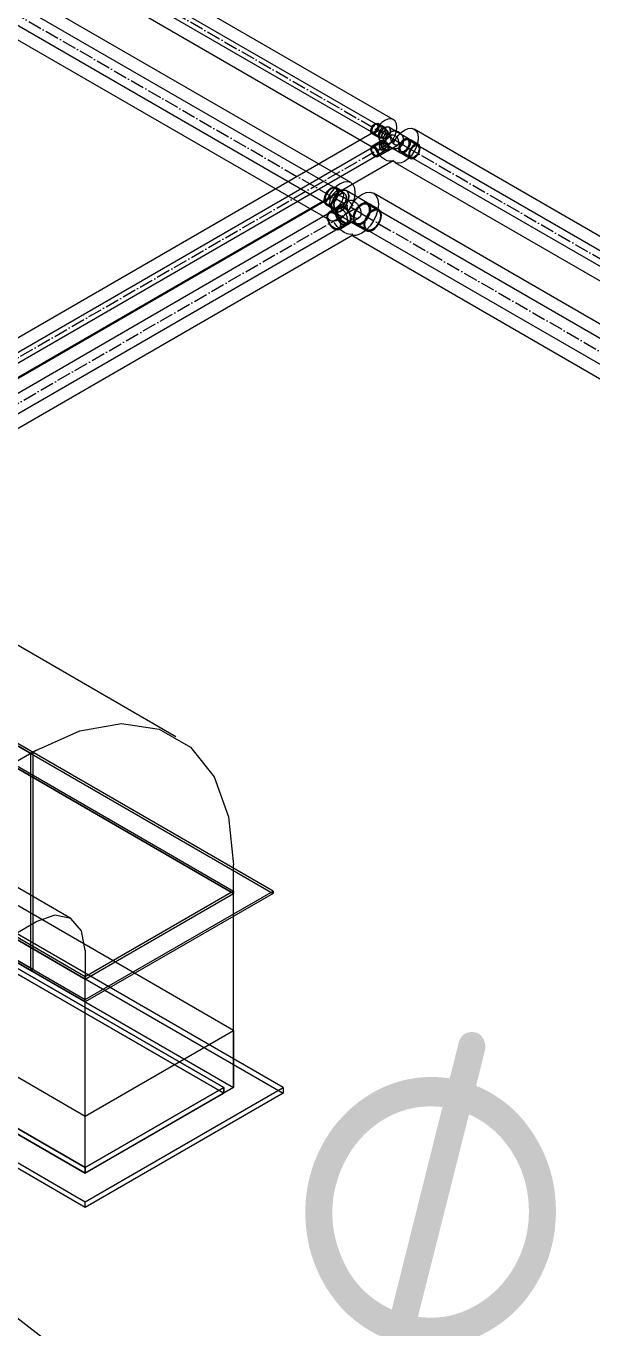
# Model space of a CAD drawing. Header units: millimetres. Extents: x -88595 to 880822, y -1054509 to -148035.
# Drawn here: x 415298 to 415703, y -321675 to -320744 of the extents above; entities that cross this region are included whole.
import ezdxf

# ---------------------------------------------------------------- set-up
doc = ezdxf.new("R2010")
doc.units = ezdxf.units.MM
doc.linetypes.add('$12$ADSK_Осевая', pattern=[14, 10, -2, 0, -2])
for name, color, linetype, lineweight in [('Воздуховоды', 7, 'Continuous', 18), ('Изоляция', 7, 'Continuous', 18), ('Марки', 7, 'Continuous', 20), ('Трубопровод', 7, 'Continuous', 18), ('Трубопроводы', 7, 'Continuous', 18)]:
    doc.layers.add(name, color=color, linetype=linetype, lineweight=lineweight)
doc.styles.add('$6$GOST Common_1', font='GOST_Common.ttf', dxfattribs={"width": 0.9, "height": 250})

# ---------------------------------------------------------------- blocks, each defined once
blk = doc.blocks.new('$0$ADSK_МедьПайка_Тройник - Тройник медный-3266670-В_ОВ3_3')
at = {"layer": 'Трубопроводы', "color": 190, "true_color": 0x8000ff}
for p, q in [((-24501.66, 9845.52), (-24506.97, 9848.59)), ((-24501.17, 9846.38), (-24506.47, 9849.44)), ((-24500.2, 9846.95), (-24502.32, 9846.54)), ((-24499.9, 9844.5), (-24501.66, 9845.52)), ((-24484.47, 9838.57), (-24498.61, 9846.73)), ((-24510.64, 9842.23), (-24505.33, 9839.17)), ((-24503.57, 9837.2), (-24510.64, 9833.11)), ((-24510.14, 9843.09), (-24504.84, 9840.02)), ((-24506.05, 9840.09), (-24505.34, 9838.05)), ((-24504.84, 9840.02), (-24503.07, 9839)), ((-24504.36, 9836.77), (-24490.22, 9828.61)), ((-24496.49, 9841.28), (-24503.57, 9837.2)), ((-24483.19, 9836.69), (-24484.96, 9837.71)), ((-24482.7, 9837.55), (-24484.47, 9838.57)), ((-24477.89, 9833.63), (-24483.19, 9836.69)), ((-24477.39, 9834.49), (-24482.7, 9837.55)), ((-24504.84, 9835.32), (-24510.14, 9832.26)), ((-24506.97, 9826.76), (-24501.66, 9829.82)), ((-24506.47, 9825.9), (-24499.4, 9829.98)), ((-24499.4, 9829.98), (-24492.33, 9834.06)), ((-24490.22, 9828.61), (-24488.45, 9827.59)), ((-24489.72, 9829.47), (-24487.95, 9828.45)), ((-24488.45, 9827.59), (-24483.14, 9824.53)), ((-24487.95, 9828.45), (-24482.65, 9825.38))]:
    blk.add_line(p, q, dxfattribs=at)
for points in [[(-24511.5, 9844.14, 0), (-24511.4, 9845.07, 0), (-24511.1, 9846.06, 0), (-24510.64, 9847.04, 0), (-24510.03, 9847.93, 0), (-24509.32, 9848.68, 0), (-24508.55, 9849.24, 0), (-24507.79, 9849.56, 0), (-24507.08, 9849.63, 0), (-24506.47, 9849.44, 0), (-24506, 9849.01, 0), (-24505.71, 9848.36, 0), (-24505.61, 9847.54, 0)], [(-24505.61, 9847.54, 0), (-24505.71, 9846.6, 0), (-24506, 9845.61, 0), (-24506.47, 9844.63, 0), (-24507.08, 9843.74, 0), (-24507.79, 9842.99, 0), (-24508.55, 9842.44, 0), (-24509.32, 9842.11, 0), (-24510.03, 9842.04, 0), (-24510.64, 9842.23, 0), (-24511.1, 9842.66, 0), (-24511.4, 9843.31, 0), (-24511.5, 9844.14, 0)], [(-24506.31, 9847.13, 0), (-24506.39, 9847.76, 0), (-24506.61, 9848.25, 0), (-24506.97, 9848.59, 0), (-24507.43, 9848.73, 0), (-24507.97, 9848.68, 0), (-24508.55, 9848.43, 0), (-24509.14, 9848, 0), (-24509.68, 9847.43, 0), (-24510.14, 9846.75, 0), (-24510.5, 9846.01, 0), (-24510.72, 9845.26, 0), (-24510.8, 9844.54, 0)], [(-24510.8, 9844.54, 0), (-24510.72, 9843.91, 0), (-24510.5, 9843.42, 0), (-24510.14, 9843.09, 0), (-24509.68, 9842.94, 0), (-24509.14, 9843, 0), (-24508.55, 9843.24, 0), (-24507.97, 9843.67, 0), (-24507.43, 9844.24, 0), (-24506.97, 9844.92, 0), (-24506.61, 9845.66, 0), (-24506.39, 9846.42, 0), (-24506.31, 9847.13, 0)], [(-24500.31, 9844.47, 0), (-24500.48, 9845.53, 0), (-24500.99, 9846.26, 0), (-24501.78, 9846.57, 0), (-24502.74, 9846.42, 0), (-24503.76, 9845.83, 0), (-24504.72, 9844.87, 0), (-24505.51, 9843.66, 0), (-24506.02, 9842.34, 0), (-24506.2, 9841.07, 0)], [(-24505.55, 9839.41, 0), (-24505.41, 9840.7, 0), (-24505, 9842.07, 0), (-24504.36, 9843.41, 0), (-24503.52, 9844.65, 0), (-24502.54, 9845.68, 0), (-24501.48, 9846.45, 0), (-24500.43, 9846.9, 0), (-24499.45, 9846.99, 0), (-24498.61, 9846.73, 0), (-24497.96, 9846.13, 0), (-24497.56, 9845.24, 0), (-24497.42, 9844.1, 0)], [(-24497.42, 9844.1, 0), (-24497.56, 9845.24, 0), (-24497.96, 9846.13, 0), (-24498.61, 9846.73, 0), (-24499.45, 9846.99, 0), (-24500.43, 9846.9, 0), (-24501.48, 9846.45, 0), (-24502.54, 9845.68, 0), (-24503.52, 9844.65, 0), (-24504.36, 9843.41, 0), (-24505, 9842.07, 0), (-24505.41, 9840.7, 0), (-24505.55, 9839.41, 0)], [(-24506.2, 9841.07, 0), (-24506.02, 9840.01, 0), (-24505.51, 9839.29, 0), (-24504.72, 9838.98, 0), (-24503.76, 9839.13, 0), (-24502.74, 9839.72, 0), (-24501.78, 9840.68, 0), (-24500.99, 9841.89, 0), (-24500.48, 9843.21, 0), (-24500.31, 9844.47, 0)], [(-24497.42, 9844.1, 0), (-24497.56, 9842.81, 0), (-24497.96, 9841.44, 0), (-24498.61, 9840.09, 0), (-24499.45, 9838.86, 0), (-24500.43, 9837.83, 0), (-24501.48, 9837.06, 0), (-24502.54, 9836.61, 0), (-24503.52, 9836.51, 0), (-24504.36, 9836.77, 0), (-24505, 9837.37, 0), (-24505.41, 9838.27, 0), (-24505.55, 9839.41, 0)], [(-24505.55, 9839.41, 0), (-24505.41, 9838.27, 0), (-24505, 9837.37, 0), (-24504.36, 9836.77, 0), (-24503.52, 9836.51, 0), (-24502.54, 9836.61, 0), (-24501.48, 9837.06, 0), (-24500.43, 9837.83, 0), (-24499.45, 9838.86, 0), (-24498.61, 9840.09, 0), (-24497.96, 9841.44, 0), (-24497.56, 9842.81, 0), (-24497.42, 9844.1, 0)], [(-24504.43, 9835.29, 0), (-24504.33, 9836.11, 0), (-24504.03, 9836.76, 0), (-24503.57, 9837.2, 0), (-24502.96, 9837.38, 0), (-24502.25, 9837.31, 0), (-24501.48, 9836.99, 0), (-24500.72, 9836.43, 0), (-24500.01, 9835.68, 0), (-24499.4, 9834.79, 0), (-24498.93, 9833.82, 0), (-24498.64, 9832.83, 0), (-24498.54, 9831.89, 0)], [(-24498.54, 9831.89, 0), (-24498.64, 9832.83, 0), (-24498.93, 9833.82, 0), (-24499.4, 9834.79, 0), (-24500.01, 9835.68, 0), (-24500.72, 9836.43, 0), (-24501.48, 9836.99, 0), (-24502.25, 9837.31, 0), (-24502.96, 9837.38, 0), (-24503.57, 9837.2, 0), (-24504.03, 9836.76, 0), (-24504.33, 9836.11, 0), (-24504.43, 9835.29, 0)], [(-24503.73, 9840.46, 0), (-24503.65, 9841.17, 0), (-24503.43, 9841.93, 0), (-24503.07, 9842.67, 0), (-24502.61, 9843.35, 0), (-24502.06, 9843.92, 0), (-24501.48, 9844.35, 0), (-24500.9, 9844.59, 0), (-24500.36, 9844.65, 0), (-24499.9, 9844.5, 0), (-24499.54, 9844.17, 0), (-24499.31, 9843.68, 0), (-24499.24, 9843.05, 0)], [(-24499.24, 9843.05, 0), (-24499.31, 9842.33, 0), (-24499.54, 9841.58, 0), (-24499.9, 9840.84, 0), (-24500.36, 9840.16, 0), (-24500.9, 9839.59, 0), (-24501.48, 9839.16, 0), (-24502.06, 9838.91, 0), (-24502.61, 9838.86, 0), (-24503.07, 9839, 0), (-24503.43, 9839.33, 0), (-24503.65, 9839.83, 0), (-24503.73, 9840.46, 0)], [(-24488.06, 9837.67, 0), (-24488.07, 9837.9, 0), (-24488.08, 9838.13, 0), (-24488.1, 9838.37, 0), (-24488.13, 9838.63, 0), (-24488.18, 9838.89, 0), (-24488.24, 9839.16, 0), (-24488.31, 9839.44, 0), (-24488.41, 9839.74, 0), (-24488.52, 9840.04, 0), (-24488.65, 9840.35, 0), (-24488.81, 9840.66, 0), (-24488.99, 9840.98, 0), (-24489.2, 9841.29, 0), (-24489.43, 9841.61, 0), (-24489.69, 9841.92, 0), (-24489.98, 9842.22, 0), (-24490.3, 9842.51, 0), (-24490.64, 9842.78, 0), (-24491, 9843.03, 0), (-24491.38, 9843.25, 0), (-24491.77, 9843.45, 0), (-24492.17, 9843.61, 0), (-24492.58, 9843.75, 0), (-24492.98, 9843.86, 0), (-24493.38, 9843.94, 0), (-24493.78, 9843.99, 0), (-24494.16, 9844.02, 0), (-24494.53, 9844.02, 0), (-24494.88, 9844, 0), (-24495.22, 9843.97, 0), (-24495.54, 9843.92, 0), (-24495.85, 9843.86, 0), (-24496.13, 9843.78, 0), (-24496.4, 9843.7, 0), (-24496.66, 9843.61, 0), (-24496.9, 9843.51, 0), (-24497.12, 9843.41, 0), (-24497.34, 9843.31, 0), (-24497.54, 9843.2, 0), (-24497.72, 9843.09, 0), (-24497.9, 9842.98, 0), (-24498.07, 9842.86, 0), (-24498.23, 9842.75, 0), (-24498.37, 9842.63, 0), (-24498.52, 9842.52, 0), (-24498.65, 9842.4, 0), (-24498.78, 9842.28, 0), (-24498.9, 9842.17, 0), (-24499.01, 9842.05, 0), (-24499.12, 9841.93, 0), (-24499.23, 9841.81, 0), (-24499.33, 9841.69, 0), (-24499.42, 9841.57, 0), (-24499.51, 9841.45, 0), (-24499.6, 9841.33, 0), (-24499.69, 9841.21, 0), (-24499.77, 9841.09, 0), (-24499.84, 9840.96, 0), (-24499.92, 9840.83, 0), (-24499.99, 9840.71, 0), (-24500.06, 9840.58, 0), (-24500.12, 9840.44, 0), (-24500.19, 9840.31, 0), (-24500.25, 9840.17, 0), (-24500.31, 9840.03, 0), (-24500.36, 9839.89, 0), (-24500.41, 9839.74, 0), (-24500.46, 9839.59, 0), (-24500.51, 9839.44, 0), (-24500.56, 9839.28, 0), (-24500.6, 9839.11, 0), (-24500.63, 9838.94, 0), (-24500.67, 9838.77, 0), (-24500.7, 9838.59, 0), (-24500.72, 9838.4, 0), (-24500.74, 9838.2, 0), (-24500.75, 9838, 0), (-24500.76, 9837.79, 0), (-24500.76, 9837.67, 0)], [(-24488.06, 9837.67, 0), (-24488.07, 9837.46, 0), (-24488.08, 9837.25, 0), (-24488.09, 9837.05, 0), (-24488.11, 9836.86, 0), (-24488.14, 9836.67, 0), (-24488.17, 9836.49, 0), (-24488.21, 9836.32, 0), (-24488.25, 9836.15, 0), (-24488.29, 9835.99, 0), (-24488.33, 9835.83, 0), (-24488.38, 9835.68, 0), (-24488.43, 9835.53, 0), (-24488.49, 9835.39, 0), (-24488.54, 9835.25, 0), (-24488.6, 9835.11, 0), (-24488.66, 9834.97, 0), (-24488.73, 9834.84, 0), (-24488.8, 9834.71, 0), (-24488.87, 9834.58, 0), (-24488.94, 9834.45, 0), (-24489.02, 9834.32, 0), (-24489.09, 9834.2, 0), (-24489.18, 9834.08, 0), (-24489.26, 9833.96, 0), (-24489.35, 9833.83, 0), (-24489.45, 9833.71, 0), (-24489.54, 9833.59, 0), (-24489.65, 9833.48, 0), (-24489.75, 9833.36, 0), (-24489.86, 9833.24, 0), (-24489.98, 9833.12, 0), (-24490.11, 9833, 0), (-24490.24, 9832.89, 0), (-24490.37, 9832.77, 0), (-24490.52, 9832.66, 0), (-24490.67, 9832.54, 0), (-24490.83, 9832.43, 0), (-24491, 9832.31, 0), (-24491.19, 9832.2, 0), (-24491.38, 9832.09, 0), (-24491.58, 9831.99, 0), (-24491.8, 9831.88, 0), (-24492.03, 9831.78, 0), (-24492.28, 9831.69, 0), (-24492.54, 9831.6, 0), (-24492.82, 9831.52, 0), (-24493.12, 9831.45, 0), (-24493.43, 9831.4, 0), (-24493.76, 9831.36, 0), (-24494.1, 9831.33, 0), (-24494.46, 9831.32, 0), (-24494.84, 9831.34, 0), (-24495.23, 9831.37, 0), (-24495.62, 9831.44, 0), (-24496.03, 9831.53, 0), (-24496.43, 9831.65, 0), (-24496.84, 9831.8, 0), (-24497.24, 9831.98, 0), (-24497.62, 9832.19, 0), (-24497.99, 9832.43, 0), (-24498.35, 9832.69, 0), (-24498.67, 9832.96, 0), (-24498.98, 9833.26, 0), (-24499.25, 9833.56, 0), (-24499.5, 9833.88, 0), (-24499.73, 9834.19, 0), (-24499.92, 9834.51, 0), (-24500.09, 9834.83, 0), (-24500.24, 9835.14, 0), (-24500.36, 9835.44, 0), (-24500.46, 9835.74, 0), (-24500.55, 9836.03, 0), (-24500.61, 9836.31, 0), (-24500.67, 9836.58, 0), (-24500.71, 9836.83, 0), (-24500.73, 9837.08, 0), (-24500.75, 9837.32, 0), (-24500.76, 9837.55, 0), (-24500.76, 9837.67, 0)], [(-24497.36, 9839.37, 0), (-24497.26, 9840.19, 0), (-24496.96, 9840.84, 0), (-24496.49, 9841.28, 0), (-24495.88, 9841.47, 0), (-24495.17, 9841.4, 0), (-24494.41, 9841.07, 0), (-24493.65, 9840.52, 0), (-24492.94, 9839.77, 0), (-24492.33, 9838.87, 0), (-24491.86, 9837.9, 0), (-24491.57, 9836.91, 0), (-24491.47, 9835.97, 0)], [(-24491.47, 9835.97, 0), (-24491.57, 9835.15, 0), (-24491.86, 9834.5, 0), (-24492.33, 9834.06, 0), (-24492.94, 9833.88, 0), (-24493.65, 9833.95, 0), (-24494.41, 9834.27, 0), (-24495.17, 9834.83, 0), (-24495.88, 9835.58, 0), (-24496.49, 9836.47, 0), (-24496.96, 9837.44, 0), (-24497.26, 9838.43, 0), (-24497.36, 9839.37, 0)], [(-24483.28, 9835.94, 0), (-24483.41, 9837.07, 0), (-24483.82, 9837.97, 0), (-24484.47, 9838.57, 0), (-24485.31, 9838.83, 0), (-24486.29, 9838.73, 0), (-24487.34, 9838.28, 0), (-24488.39, 9837.52, 0), (-24489.37, 9836.48, 0), (-24490.22, 9835.25, 0), (-24490.86, 9833.9, 0), (-24491.27, 9832.54, 0), (-24491.41, 9831.24, 0)], [(-24491.41, 9831.24, 0), (-24491.27, 9832.54, 0), (-24490.86, 9833.9, 0), (-24490.22, 9835.25, 0), (-24489.37, 9836.48, 0), (-24488.39, 9837.52, 0), (-24487.34, 9838.28, 0), (-24486.29, 9838.73, 0), (-24485.31, 9838.83, 0), (-24484.47, 9838.57, 0), (-24483.82, 9837.97, 0), (-24483.41, 9837.07, 0), (-24483.28, 9835.94, 0)], [(-24483.98, 9835.53, 0), (-24484.09, 9836.47, 0), (-24484.43, 9837.21, 0), (-24484.96, 9837.71, 0), (-24485.66, 9837.93, 0), (-24486.47, 9837.85, 0), (-24487.34, 9837.48, 0), (-24488.21, 9836.84, 0), (-24489.02, 9835.98, 0), (-24489.72, 9834.96, 0), (-24490.26, 9833.85, 0), (-24490.59, 9832.72, 0), (-24490.71, 9831.65, 0)], [(-24505.61, 9827.81, 0), (-24505.71, 9828.74, 0), (-24506, 9829.73, 0), (-24506.47, 9830.71, 0), (-24507.08, 9831.6, 0), (-24507.79, 9832.35, 0), (-24508.55, 9832.91, 0), (-24509.32, 9833.23, 0), (-24510.03, 9833.3, 0), (-24510.64, 9833.11, 0), (-24511.1, 9832.68, 0), (-24511.4, 9832.03, 0), (-24511.5, 9831.21, 0)], [(-24511.5, 9831.21, 0), (-24511.4, 9830.27, 0), (-24511.1, 9829.28, 0), (-24510.64, 9828.3, 0), (-24510.03, 9827.41, 0), (-24509.32, 9826.66, 0), (-24508.55, 9826.11, 0), (-24507.79, 9825.78, 0), (-24507.08, 9825.71, 0), (-24506.47, 9825.9, 0), (-24506, 9826.33, 0), (-24505.71, 9826.98, 0), (-24505.61, 9827.81, 0)], [(-24510.8, 9830.8, 0), (-24510.72, 9831.43, 0), (-24510.5, 9831.92, 0), (-24510.14, 9832.26, 0), (-24509.68, 9832.4, 0), (-24509.14, 9832.35, 0), (-24508.55, 9832.1, 0), (-24507.97, 9831.67, 0), (-24507.43, 9831.1, 0), (-24506.97, 9830.42, 0), (-24506.61, 9829.68, 0), (-24506.39, 9828.93, 0), (-24506.31, 9828.21, 0)], [(-24506.31, 9828.21, 0), (-24506.39, 9827.58, 0), (-24506.61, 9827.09, 0), (-24506.97, 9826.76, 0), (-24507.43, 9826.61, 0), (-24507.97, 9826.67, 0), (-24508.55, 9826.91, 0), (-24509.14, 9827.34, 0), (-24509.68, 9827.91, 0), (-24510.14, 9828.59, 0), (-24510.5, 9829.33, 0), (-24510.72, 9830.09, 0), (-24510.8, 9830.8, 0)], [(-24501.01, 9831.27, 0), (-24501.08, 9831.99, 0), (-24501.31, 9832.74, 0), (-24501.66, 9833.48, 0), (-24502.13, 9834.16, 0), (-24502.67, 9834.74, 0), (-24503.25, 9835.16, 0), (-24503.83, 9835.41, 0), (-24504.37, 9835.46, 0), (-24504.84, 9835.32, 0), (-24505.2, 9834.99, 0), (-24505.42, 9834.49, 0), (-24505.5, 9833.86, 0)], [(-24505.5, 9833.86, 0), (-24505.42, 9833.15, 0), (-24505.2, 9832.39, 0), (-24504.84, 9831.65, 0), (-24504.37, 9830.97, 0), (-24503.83, 9830.4, 0), (-24503.25, 9829.98, 0), (-24502.67, 9829.73, 0), (-24502.13, 9829.67, 0), (-24501.66, 9829.82, 0), (-24501.31, 9830.15, 0), (-24501.08, 9830.65, 0), (-24501.01, 9831.27, 0)], [(-24498.54, 9831.89, 0), (-24498.64, 9831.07, 0), (-24498.93, 9830.42, 0), (-24499.4, 9829.98, 0), (-24500.01, 9829.79, 0), (-24500.72, 9829.86, 0), (-24501.48, 9830.19, 0), (-24502.25, 9830.74, 0), (-24502.96, 9831.49, 0), (-24503.57, 9832.39, 0), (-24504.03, 9833.36, 0), (-24504.33, 9834.35, 0), (-24504.43, 9835.29, 0)], [(-24504.43, 9835.29, 0), (-24504.33, 9834.35, 0), (-24504.03, 9833.36, 0), (-24503.57, 9832.39, 0), (-24502.96, 9831.49, 0), (-24502.25, 9830.74, 0), (-24501.48, 9830.19, 0), (-24500.72, 9829.86, 0), (-24500.01, 9829.79, 0), (-24499.4, 9829.98, 0), (-24498.93, 9830.42, 0), (-24498.64, 9831.07, 0), (-24498.54, 9831.89, 0)], [(-24491.41, 9831.24, 0), (-24491.27, 9830.11, 0), (-24490.86, 9829.21, 0), (-24490.22, 9828.61, 0), (-24489.37, 9828.35, 0), (-24488.39, 9828.45, 0), (-24487.34, 9828.89, 0), (-24486.29, 9829.66, 0), (-24485.31, 9830.7, 0), (-24484.47, 9831.93, 0), (-24483.82, 9833.27, 0), (-24483.41, 9834.64, 0), (-24483.28, 9835.94, 0)], [(-24483.28, 9835.94, 0), (-24483.41, 9834.64, 0), (-24483.82, 9833.27, 0), (-24484.47, 9831.93, 0), (-24485.31, 9830.7, 0), (-24486.29, 9829.66, 0), (-24487.34, 9828.89, 0), (-24488.39, 9828.45, 0), (-24489.37, 9828.35, 0), (-24490.22, 9828.61, 0), (-24490.86, 9829.21, 0), (-24491.27, 9830.11, 0), (-24491.41, 9831.24, 0)], [(-24490.71, 9831.65, 0), (-24490.59, 9830.71, 0), (-24490.26, 9829.96, 0), (-24489.72, 9829.47, 0), (-24489.02, 9829.25, 0), (-24488.21, 9829.33, 0), (-24487.34, 9829.7, 0), (-24486.47, 9830.34, 0), (-24485.66, 9831.19, 0), (-24484.96, 9832.21, 0), (-24484.43, 9833.33, 0), (-24484.09, 9834.46, 0), (-24483.98, 9835.53, 0)], [(-24476.2, 9831.85, 0), (-24476.34, 9832.99, 0), (-24476.75, 9833.89, 0), (-24477.39, 9834.49, 0), (-24478.24, 9834.75, 0), (-24479.22, 9834.65, 0), (-24480.27, 9834.2, 0), (-24481.32, 9833.43, 0), (-24482.3, 9832.4, 0), (-24483.14, 9831.17, 0), (-24483.79, 9829.82, 0), (-24484.2, 9828.45, 0), (-24484.34, 9827.16, 0)], [(-24484.34, 9827.16, 0), (-24484.2, 9826.02, 0), (-24483.79, 9825.13, 0), (-24483.14, 9824.53, 0), (-24482.3, 9824.27, 0), (-24481.32, 9824.36, 0), (-24480.27, 9824.81, 0), (-24479.22, 9825.58, 0), (-24478.24, 9826.61, 0), (-24477.39, 9827.85, 0), (-24476.75, 9829.19, 0), (-24476.34, 9830.56, 0), (-24476.2, 9831.85, 0)], [(-24483.64, 9827.56, 0), (-24483.52, 9828.64, 0), (-24483.18, 9829.77, 0), (-24482.65, 9830.88, 0), (-24481.95, 9831.9, 0), (-24481.14, 9832.76, 0), (-24480.27, 9833.39, 0), (-24479.4, 9833.76, 0), (-24478.59, 9833.84, 0), (-24477.89, 9833.63, 0), (-24477.36, 9833.13, 0), (-24477.02, 9832.39, 0), (-24476.9, 9831.45, 0)], [(-24476.9, 9831.45, 0), (-24477.02, 9830.38, 0), (-24477.36, 9829.25, 0), (-24477.89, 9828.13, 0), (-24478.59, 9827.11, 0), (-24479.4, 9826.26, 0), (-24480.27, 9825.62, 0), (-24481.14, 9825.25, 0), (-24481.95, 9825.17, 0), (-24482.65, 9825.38, 0), (-24483.18, 9825.88, 0), (-24483.52, 9826.62, 0), (-24483.64, 9827.56, 0)]]:
    blk.add_polyline3d(points, dxfattribs=at)
blk = doc.blocks.new('$0$ADSK_МедьПайка_Тройник - Тройник медный-3266680-В_ОВ3_3')
at = {"layer": 'Трубопроводы', "color": 134, "true_color": 0x00a6a6}
for p, q in [((-24532.78, 9800.81), (-24536.67, 9803.06)), ((-24532.37, 9801.52), (-24536.26, 9803.76)), ((-24530.81, 9801.94), (-24533.79, 9801.85)), ((-24530.3, 9799.39), (-24532.78, 9800.81)), ((-24513.51, 9792.55), (-24529.06, 9801.53)), ((-24543.42, 9791.36), (-24539.53, 9789.11)), ((-24543.02, 9792.06), (-24539.13, 9789.82)), ((-24534.23, 9790.29), (-24541.3, 9786.21)), ((-24540.53, 9790.18), (-24539.13, 9787.55)), ((-24539.13, 9789.82), (-24536.65, 9788.39)), ((-24527.16, 9794.37), (-24534.23, 9790.29)), ((-24512.54, 9790.96), (-24513.95, 9791.78)), ((-24512.09, 9791.74), (-24513.51, 9792.55)), ((-24506.18, 9787.29), (-24512.54, 9790.96)), ((-24505.73, 9788.06), (-24512.09, 9791.74)), ((-24535.59, 9788.57), (-24540.9, 9785.51)), ((-24537.89, 9786.24), (-24522.34, 9777.26)), ((-24527.07, 9777.89), (-24520, 9781.97)), ((-24534.55, 9774.51), (-24529.24, 9777.57)), ((-24534.14, 9773.81), (-24527.07, 9777.89)), ((-24522.34, 9777.26), (-24520.92, 9776.44)), ((-24521.89, 9778.03), (-24520.48, 9777.21)), ((-24520.92, 9776.44), (-24514.56, 9772.77)), ((-24520.48, 9777.21), (-24514.12, 9773.54))]:
    blk.add_line(p, q, dxfattribs=at)
for points in [[(-24544.91, 9794.64, 0), (-24544.73, 9796.25, 0), (-24544.23, 9797.95, 0), (-24543.42, 9799.63, 0), (-24542.38, 9801.16, 0), (-24541.15, 9802.45, 0), (-24539.84, 9803.41, 0), (-24538.53, 9803.96, 0), (-24537.31, 9804.09, 0), (-24536.26, 9803.76, 0), (-24535.46, 9803.02, 0), (-24534.95, 9801.9, 0), (-24534.78, 9800.48, 0)], [(-24534.78, 9800.48, 0), (-24534.95, 9798.87, 0), (-24535.46, 9797.17, 0), (-24536.26, 9795.49, 0), (-24537.31, 9793.96, 0), (-24538.53, 9792.67, 0), (-24539.84, 9791.71, 0), (-24541.15, 9791.16, 0), (-24542.38, 9791.04, 0), (-24543.42, 9791.36, 0), (-24544.23, 9792.11, 0), (-24544.73, 9793.22, 0), (-24544.91, 9794.64, 0)], [(-24535.35, 9800.15, 0), (-24535.51, 9801.41, 0), (-24535.96, 9802.4, 0), (-24536.67, 9803.06, 0), (-24537.6, 9803.35, 0), (-24538.68, 9803.24, 0), (-24539.84, 9802.75, 0), (-24541.01, 9801.9, 0), (-24542.09, 9800.75, 0), (-24543.02, 9799.39, 0), (-24543.73, 9797.91, 0), (-24544.18, 9796.4, 0), (-24544.33, 9794.97, 0)], [(-24544.33, 9794.97, 0), (-24544.18, 9793.71, 0), (-24543.73, 9792.72, 0), (-24543.02, 9792.06, 0), (-24542.09, 9791.77, 0), (-24541.01, 9791.88, 0), (-24539.84, 9792.38, 0), (-24538.68, 9793.22, 0), (-24537.6, 9794.37, 0), (-24536.67, 9795.73, 0), (-24535.96, 9797.21, 0), (-24535.51, 9798.72, 0), (-24535.35, 9800.15, 0)], [(-24530.89, 9798.24, 0), (-24531.2, 9800.06, 0), (-24532.08, 9801.31, 0), (-24533.42, 9801.84, 0), (-24535.08, 9801.58, 0), (-24536.83, 9800.57, 0), (-24538.49, 9798.92, 0), (-24539.83, 9796.83, 0), (-24540.71, 9794.57, 0), (-24541.02, 9792.39, 0)], [(-24539.72, 9790.28, 0), (-24539.51, 9792.27, 0), (-24538.89, 9794.37, 0), (-24537.89, 9796.44, 0), (-24536.6, 9798.33, 0), (-24535.1, 9799.92, 0), (-24533.48, 9801.1, 0), (-24531.86, 9801.78, 0), (-24530.36, 9801.93, 0), (-24529.06, 9801.53, 0), (-24528.07, 9800.61, 0), (-24527.45, 9799.23, 0), (-24527.24, 9797.49, 0)], [(-24527.24, 9797.49, 0), (-24527.45, 9799.23, 0), (-24528.07, 9800.61, 0), (-24529.06, 9801.53, 0), (-24530.36, 9801.93, 0), (-24531.86, 9801.78, 0), (-24533.48, 9801.1, 0), (-24535.1, 9799.92, 0), (-24536.6, 9798.33, 0), (-24537.89, 9796.44, 0), (-24538.89, 9794.37, 0), (-24539.51, 9792.27, 0), (-24539.72, 9790.28, 0)], [(-24537.97, 9791.29, 0), (-24537.82, 9792.72, 0), (-24537.37, 9794.23, 0), (-24536.65, 9795.72, 0), (-24535.73, 9797.08, 0), (-24534.64, 9798.22, 0), (-24533.48, 9799.07, 0), (-24532.32, 9799.57, 0), (-24531.23, 9799.67, 0), (-24530.3, 9799.39, 0), (-24529.59, 9798.72, 0), (-24529.14, 9797.73, 0), (-24528.99, 9796.48, 0)], [(-24541.02, 9792.39, 0), (-24540.71, 9790.57, 0), (-24539.83, 9789.32, 0), (-24538.49, 9788.79, 0), (-24536.83, 9789.05, 0), (-24535.08, 9790.07, 0), (-24533.42, 9791.71, 0), (-24532.08, 9793.8, 0), (-24531.2, 9796.06, 0), (-24530.89, 9798.24, 0)], [(-24527.24, 9797.49, 0), (-24527.45, 9795.5, 0), (-24528.07, 9793.4, 0), (-24529.06, 9791.34, 0), (-24530.36, 9789.45, 0), (-24531.86, 9787.86, 0), (-24533.48, 9786.68, 0), (-24535.1, 9785.99, 0), (-24536.6, 9785.84, 0), (-24537.89, 9786.24, 0), (-24538.89, 9787.16, 0), (-24539.51, 9788.54, 0), (-24539.72, 9790.28, 0)], [(-24539.72, 9790.28, 0), (-24539.51, 9788.54, 0), (-24538.89, 9787.16, 0), (-24537.89, 9786.24, 0), (-24536.6, 9785.84, 0), (-24535.1, 9785.99, 0), (-24533.48, 9786.68, 0), (-24531.86, 9787.86, 0), (-24530.36, 9789.45, 0), (-24529.06, 9791.34, 0), (-24528.07, 9793.4, 0), (-24527.45, 9795.5, 0), (-24527.24, 9797.49, 0)], [(-24528.99, 9796.48, 0), (-24529.14, 9795.05, 0), (-24529.59, 9793.54, 0), (-24530.3, 9792.05, 0), (-24531.23, 9790.69, 0), (-24532.32, 9789.55, 0), (-24533.48, 9788.7, 0), (-24534.64, 9788.21, 0), (-24535.73, 9788.1, 0), (-24536.65, 9788.39, 0), (-24537.37, 9789.05, 0), (-24537.82, 9790.04, 0), (-24537.97, 9791.29, 0)], [(-24535.71, 9787.01, 0), (-24535.54, 9788.42, 0), (-24535.04, 9789.54, 0), (-24534.23, 9790.29, 0), (-24533.18, 9790.61, 0), (-24531.96, 9790.49, 0), (-24530.65, 9789.93, 0), (-24529.34, 9788.98, 0), (-24528.12, 9787.69, 0), (-24527.07, 9786.16, 0), (-24526.27, 9784.48, 0), (-24525.76, 9782.78, 0), (-24525.59, 9781.17, 0)], [(-24525.59, 9781.17, 0), (-24525.76, 9782.78, 0), (-24526.27, 9784.48, 0), (-24527.07, 9786.16, 0), (-24528.12, 9787.69, 0), (-24529.34, 9788.98, 0), (-24530.65, 9789.93, 0), (-24531.96, 9790.49, 0), (-24533.18, 9790.61, 0), (-24534.23, 9790.29, 0), (-24535.04, 9789.54, 0), (-24535.54, 9788.42, 0), (-24535.71, 9787.01, 0)], [(-24528.64, 9791.09, 0), (-24528.47, 9792.51, 0), (-24527.97, 9793.63, 0), (-24527.16, 9794.37, 0), (-24526.11, 9794.7, 0), (-24524.89, 9794.57, 0), (-24523.58, 9794.02, 0), (-24522.27, 9793.06, 0), (-24521.05, 9791.77, 0), (-24520, 9790.24, 0), (-24519.2, 9788.56, 0), (-24518.69, 9786.86, 0), (-24518.52, 9785.25, 0)], [(-24518.52, 9785.25, 0), (-24518.69, 9783.83, 0), (-24519.2, 9782.72, 0), (-24520, 9781.97, 0), (-24521.05, 9781.65, 0), (-24522.27, 9781.77, 0), (-24523.58, 9782.32, 0), (-24524.89, 9783.28, 0), (-24526.11, 9784.57, 0), (-24527.16, 9786.1, 0), (-24527.97, 9787.78, 0), (-24528.47, 9789.48, 0), (-24528.64, 9791.09, 0)], [(-24511.68, 9788.51, 0), (-24511.89, 9790.25, 0), (-24512.52, 9791.63, 0), (-24513.51, 9792.55, 0), (-24514.8, 9792.95, 0), (-24516.31, 9792.8, 0), (-24517.92, 9792.11, 0), (-24519.54, 9790.94, 0), (-24521.05, 9789.35, 0), (-24522.34, 9787.45, 0), (-24523.33, 9785.39, 0), (-24523.95, 9783.29, 0), (-24524.17, 9781.3, 0)], [(-24524.17, 9781.3, 0), (-24523.95, 9783.29, 0), (-24523.33, 9785.39, 0), (-24522.34, 9787.45, 0), (-24521.05, 9789.35, 0), (-24519.54, 9790.94, 0), (-24517.92, 9792.11, 0), (-24516.31, 9792.8, 0), (-24514.8, 9792.95, 0), (-24513.51, 9792.55, 0), (-24512.52, 9791.63, 0), (-24511.89, 9790.25, 0), (-24511.68, 9788.51, 0)], [(-24512.31, 9788.15, 0), (-24512.5, 9789.71, 0), (-24513.06, 9790.95, 0), (-24513.95, 9791.78, 0), (-24515.12, 9792.14, 0), (-24516.47, 9792.01, 0), (-24517.92, 9791.39, 0), (-24519.38, 9790.33, 0), (-24520.73, 9788.9, 0), (-24521.89, 9787.2, 0), (-24522.79, 9785.34, 0), (-24523.35, 9783.45, 0), (-24523.54, 9781.66, 0)], [(-24532.66, 9777.08, 0), (-24532.83, 9778.7, 0), (-24533.34, 9780.4, 0), (-24534.14, 9782.07, 0), (-24535.19, 9783.61, 0), (-24536.41, 9784.9, 0), (-24537.72, 9785.85, 0), (-24539.03, 9786.41, 0), (-24540.25, 9786.53, 0), (-24541.3, 9786.21, 0), (-24542.11, 9785.46, 0), (-24542.61, 9784.34, 0), (-24542.79, 9782.93, 0)], [(-24542.79, 9782.93, 0), (-24542.61, 9781.32, 0), (-24542.11, 9779.61, 0), (-24541.3, 9777.94, 0), (-24540.25, 9776.4, 0), (-24539.03, 9775.12, 0), (-24537.72, 9774.16, 0), (-24536.41, 9773.6, 0), (-24535.19, 9773.48, 0), (-24534.14, 9773.81, 0), (-24533.34, 9774.55, 0), (-24532.83, 9775.67, 0), (-24532.66, 9777.08, 0)], [(-24542.21, 9782.6, 0), (-24542.06, 9783.85, 0), (-24541.61, 9784.84, 0), (-24540.9, 9785.51, 0), (-24539.97, 9785.79, 0), (-24538.88, 9785.68, 0), (-24537.72, 9785.19, 0), (-24536.56, 9784.34, 0), (-24535.48, 9783.2, 0), (-24534.55, 9781.84, 0), (-24533.83, 9780.35, 0), (-24533.39, 9778.84, 0), (-24533.23, 9777.41, 0)], [(-24533.23, 9777.41, 0), (-24533.39, 9776.16, 0), (-24533.83, 9775.17, 0), (-24534.55, 9774.51, 0), (-24535.48, 9774.22, 0), (-24536.56, 9774.33, 0), (-24537.72, 9774.82, 0), (-24538.88, 9775.67, 0), (-24539.97, 9776.81, 0), (-24540.9, 9778.17, 0), (-24541.61, 9779.66, 0), (-24542.06, 9781.17, 0), (-24542.21, 9782.6, 0)], [(-24527.93, 9780.48, 0), (-24528.08, 9781.91, 0), (-24528.53, 9783.42, 0), (-24529.24, 9784.9, 0), (-24530.17, 9786.26, 0), (-24531.26, 9787.4, 0), (-24532.42, 9788.25, 0), (-24533.58, 9788.75, 0), (-24534.66, 9788.85, 0), (-24535.59, 9788.57, 0), (-24536.31, 9787.91, 0), (-24536.76, 9786.91, 0), (-24536.91, 9785.66, 0)], [(-24536.91, 9785.66, 0), (-24536.76, 9784.23, 0), (-24536.31, 9782.72, 0), (-24535.59, 9781.23, 0), (-24534.66, 9779.87, 0), (-24533.58, 9778.73, 0), (-24532.42, 9777.88, 0), (-24531.26, 9777.39, 0), (-24530.17, 9777.28, 0), (-24529.24, 9777.57, 0), (-24528.53, 9778.23, 0), (-24528.08, 9779.22, 0), (-24527.93, 9780.48, 0)], [(-24525.59, 9781.17, 0), (-24525.76, 9779.75, 0), (-24526.27, 9778.63, 0), (-24527.07, 9777.89, 0), (-24528.12, 9777.56, 0), (-24529.34, 9777.68, 0), (-24530.65, 9778.24, 0), (-24531.96, 9779.2, 0), (-24533.18, 9780.49, 0), (-24534.23, 9782.02, 0), (-24535.04, 9783.7, 0), (-24535.54, 9785.4, 0), (-24535.71, 9787.01, 0)], [(-24535.71, 9787.01, 0), (-24535.54, 9785.4, 0), (-24535.04, 9783.7, 0), (-24534.23, 9782.02, 0), (-24533.18, 9780.49, 0), (-24531.96, 9779.2, 0), (-24530.65, 9778.24, 0), (-24529.34, 9777.68, 0), (-24528.12, 9777.56, 0), (-24527.07, 9777.89, 0), (-24526.27, 9778.63, 0), (-24525.76, 9779.75, 0), (-24525.59, 9781.17, 0)], [(-24524.17, 9781.3, 0), (-24523.95, 9779.56, 0), (-24523.33, 9778.18, 0), (-24522.34, 9777.26, 0), (-24521.05, 9776.86, 0), (-24519.54, 9777.01, 0), (-24517.92, 9777.7, 0), (-24516.31, 9778.87, 0), (-24514.8, 9780.46, 0), (-24513.51, 9782.36, 0), (-24512.52, 9784.42, 0), (-24511.89, 9786.52, 0), (-24511.68, 9788.51, 0)], [(-24511.68, 9788.51, 0), (-24511.89, 9786.52, 0), (-24512.52, 9784.42, 0), (-24513.51, 9782.36, 0), (-24514.8, 9780.46, 0), (-24516.31, 9778.87, 0), (-24517.92, 9777.7, 0), (-24519.54, 9777.01, 0), (-24521.05, 9776.86, 0), (-24522.34, 9777.26, 0), (-24523.33, 9778.18, 0), (-24523.95, 9779.56, 0), (-24524.17, 9781.3, 0)], [(-24523.54, 9781.66, 0), (-24523.35, 9780.1, 0), (-24522.79, 9778.86, 0), (-24521.89, 9778.03, 0), (-24520.73, 9777.67, 0), (-24519.38, 9777.8, 0), (-24517.92, 9778.42, 0), (-24516.47, 9779.48, 0), (-24515.12, 9780.91, 0), (-24513.95, 9782.61, 0), (-24513.06, 9784.47, 0), (-24512.5, 9786.36, 0), (-24512.31, 9788.15, 0)], [(-24503.9, 9784.02, 0), (-24504.11, 9785.76, 0), (-24504.74, 9787.14, 0), (-24505.73, 9788.06, 0), (-24507.02, 9788.46, 0), (-24508.53, 9788.31, 0), (-24510.15, 9787.62, 0), (-24511.76, 9786.45, 0), (-24513.27, 9784.86, 0), (-24514.56, 9782.96, 0), (-24515.55, 9780.9, 0), (-24516.18, 9778.8, 0), (-24516.39, 9776.81, 0)], [(-24516.39, 9776.81, 0), (-24516.18, 9775.07, 0), (-24515.55, 9773.69, 0), (-24514.56, 9772.77, 0), (-24513.27, 9772.37, 0), (-24511.76, 9772.52, 0), (-24510.15, 9773.2, 0), (-24508.53, 9774.38, 0), (-24507.02, 9775.97, 0), (-24505.73, 9777.87, 0), (-24504.74, 9779.93, 0), (-24504.11, 9782.03, 0), (-24503.9, 9784.02, 0)], [(-24515.76, 9777.17, 0), (-24515.57, 9778.96, 0), (-24515.01, 9780.85, 0), (-24514.12, 9782.71, 0), (-24512.95, 9784.41, 0), (-24511.6, 9785.84, 0), (-24510.15, 9786.9, 0), (-24508.69, 9787.52, 0), (-24507.34, 9787.65, 0), (-24506.18, 9787.29, 0), (-24505.28, 9786.46, 0), (-24504.72, 9785.22, 0), (-24504.53, 9783.66, 0)], [(-24504.53, 9783.66, 0), (-24504.72, 9781.87, 0), (-24505.28, 9779.98, 0), (-24506.18, 9778.12, 0), (-24507.34, 9776.42, 0), (-24508.69, 9774.99, 0), (-24510.15, 9773.93, 0), (-24511.6, 9773.31, 0), (-24512.95, 9773.18, 0), (-24514.12, 9773.54, 0), (-24515.01, 9774.37, 0), (-24515.57, 9775.61, 0), (-24515.76, 9777.17, 0)]]:
    blk.add_polyline3d(points, dxfattribs=at)
blk = doc.blocks.new('$0$ADSK_Решетка вентиляционная жалюзийная_Приточная2 - Решетка приточная_Однорядная-4279700-В_ОВ3_3')
at = {"layer": 'Воздуховоды', "color": 140, "true_color": 0x1bb3e4}
for p, q in [((23229.58, 15202.16), (22805.32, 15447.11)), ((23264.93, 15161.34), (22805.32, 15426.7)), ((22805.32, 15422.61), (23264.93, 15157.25)), ((22805.32, 15406.28), (23229.58, 15161.34)), ((22805.32, 15402.2), (23222.51, 15161.34)), ((23222.51, 15161.34), (22805.32, 15402.2)), ((23222.51, 15157.25), (22805.32, 15398.12)), ((22805.32, 15398.12), (23222.51, 15157.25)), ((22699.25, 15385.87), (23123.51, 15140.92)), ((22663.89, 15345.05), (23123.51, 15079.69)), ((23123.51, 15075.6), (22663.89, 15340.97)), ((23123.51, 15100.1), (22699.25, 15345.05)), ((23123.51, 15104.18), (22706.32, 15345.05)), ((22706.32, 15345.05), (23123.51, 15104.18)), ((22706.32, 15340.97), (23123.51, 15100.1)), ((23123.51, 15100.1), (22706.32, 15340.97)), ((23123.51, 15140.92), (23229.58, 15202.16)), ((23229.58, 15202.16), (23229.58, 15161.34)), ((23123.51, 15079.69), (23264.93, 15161.34)), ((23222.51, 15161.34), (23123.51, 15104.18)), ((23123.51, 15104.18), (23222.51, 15161.34)), ((23229.58, 15161.34), (23123.51, 15100.1)), ((23222.51, 15157.25), (23222.51, 15161.34)), ((23222.51, 15161.34), (23222.51, 15157.25)), ((23264.93, 15161.34), (23264.93, 15157.25)), ((23264.93, 15157.25), (23123.51, 15075.6)), ((23123.51, 15100.1), (23222.51, 15157.25)), ((23222.51, 15157.25), (23123.51, 15100.1)), ((23123.51, 15100.1), (23123.51, 15140.92)), ((23123.51, 15104.18), (23123.51, 15100.1)), ((23123.51, 15100.1), (23123.51, 15104.18)), ((23123.51, 15075.6), (23123.51, 15079.69))]:
    blk.add_line(p, q, dxfattribs=at)
blk = doc.blocks.new('$0$ADSK_Отвод_Прямоугольный1 - Стандарт-V113-В_ОВ3_3')
at = {"layer": 'Воздуховоды', "color": 140, "true_color": 0x1bb3e4}
for p, q in [((23084.62, 15298.1), (22632.07, 15559.38)), ((22633.49, 15560.19), (23086.04, 15298.92)), ((23188.16, 15310.05), (22763.89, 15554.99)), ((23257.86, 15199.71), (22805.32, 15460.99)), ((22805.32, 15459.36), (23257.86, 15198.08)), ((22805.32, 15444.66), (23229.58, 15199.71)), ((22805.32, 15443.03), (23229.58, 15198.08)), ((23229.58, 15198.08), (22805.32, 15443.03)), ((23113.16, 15180.14), (22688.89, 15425.09)), ((22632.07, 15404.24), (23084.62, 15142.96)), ((23086.04, 15143.78), (22633.49, 15405.06)), ((22670.97, 15383.42), (23123.51, 15122.14)), ((23123.51, 15138.47), (22699.25, 15383.42)), ((23123.51, 15120.51), (22670.97, 15381.79)), ((23123.51, 15136.84), (22699.25, 15381.79)), ((22699.25, 15381.79), (23123.51, 15136.84)), ((23088.16, 15300.14), (23070.48, 15289.93)), ((23086.04, 15298.92), (23084.62, 15298.1)), ((23086.04, 15298.92), (23086.04, 15143.78)), ((23084.62, 15142.96), (23084.62, 15298.1)), ((23229.58, 15198.08), (23229.58, 15218.49)), ((23229.58, 15199.71), (23123.51, 15138.47)), ((23123.51, 15122.14), (23257.86, 15199.71)), ((23123.51, 15136.84), (23229.58, 15198.08)), ((23123.51, 15136.84), (23229.58, 15198.08)), ((23257.86, 15198.08), (23123.51, 15120.51)), ((23229.58, 15199.71), (23229.58, 15198.08)), ((23257.86, 15199.71), (23257.86, 15198.08)), ((23070.48, 15167.46), (23088.16, 15177.67)), ((23123.51, 15157.25), (23123.51, 15136.84)), ((23084.62, 15142.96), (23086.04, 15143.78)), ((23123.51, 15136.84), (23123.51, 15138.47)), ((23123.51, 15120.51), (23123.51, 15122.14))]:
    blk.add_line(p, q, dxfattribs=at)
for points in [[(23088.16, 15300.14, 0), (23119.63, 15314.21, 0), (23149.52, 15319.39, 0), (23176.33, 15315.42, 0), (23198.73, 15302.49, 0), (23215.57, 15281.26, 0), (23226.03, 15252.78, 0), (23229.58, 15218.49, 0)], [(23123.51, 15157.25, 0), (23120.82, 15171.32, 0), (23113.16, 15180.14, 0), (23101.69, 15182.37, 0), (23088.16, 15177.67, 0)]]:
    blk.add_polyline3d(points, dxfattribs=at)

msp = doc.modelspace()

# ---------------------------------------------------------------- linework, layer by layer
at = {"layer": 'Воздуховоды', "color": 140, "true_color": 0x1bb3e4}
for p, q in [((415446.53, -321363.99), (414863.17, -321027.19)), ((414863.17, -321149.66), (415340.46, -321425.23)), ((415022.27, -321257.85), (415446.53, -321502.8)), ((415340.46, -321564.03), (414916.2, -321319.08)), ((415340.46, -321425.23), (415446.53, -321363.99)), ((415446.53, -321502.8), (415446.53, -321363.99)), ((415340.46, -321564.03), (415340.46, -321425.23)), ((415446.53, -321502.8), (415340.46, -321564.03))]:
    msp.add_line(p, q, dxfattribs=at)
at = {"layer": 'Изоляция', "color": 190, "true_color": 0x8000ff}
for p, q in [((415560.79, -320810.9), (413174.92, -319433.42)), ((413162.75, -319454.5), (415548.61, -320831.98)), ((415548.61, -320819.06), (414982.86, -321145.7)), ((419313.49, -322975.69), (415575.72, -320817.69)), ((414995.03, -321166.79), (415560.79, -320840.15)), ((415561.96, -320841.52), (419296.47, -322997.64))]:
    msp.add_line(p, q, dxfattribs=at)
at = {"layer": 'Изоляция', "color": 134, "true_color": 0x00a6a6}
for p, q in [((415530.38, -320856.01), (413158.57, -319486.65)), ((413143.22, -319513.23), (415515.03, -320882.6)), ((415517.25, -320866.16), (414971.28, -321181.38)), ((419283.08, -323020.8), (415546.73, -320863.62)), ((414986.63, -321207.96), (415531.81, -320893.21)), ((415531.81, -320894.12), (419264.12, -323048.98))]:
    msp.add_line(p, q, dxfattribs=at)
at = {"layer": 'Изоляция', "color": 190, "true_color": 0x8000ff}
for points in [[(415554.7, -320811.5, 0), (415552.65, -320812.97, 0), (415550.71, -320814.94, 0), (415549, -320817.27, 0), (415547.63, -320819.85, 0)], [(415563.31, -320816.47, 0), (415563.02, -320814.07, 0), (415562.16, -320812.16, 0), (415560.79, -320810.9, 0), (415559, -320810.35, 0), (415556.93, -320810.55, 0), (415554.7, -320811.5, 0)], [(415554.7, -320831.38, 0), (415556.93, -320829.76, 0), (415559, -320827.56, 0), (415560.79, -320824.95, 0), (415562.16, -320822.11, 0), (415563.02, -320819.21, 0), (415563.31, -320816.47, 0)], [(415547.63, -320819.85, 0), (415549, -320818.86, 0), (415550.71, -320818.49, 0), (415552.65, -320818.76, 0), (415554.7, -320819.66, 0)], [(415554.7, -320819.66, 0), (415556.44, -320820.88, 0), (415558.11, -320822.44, 0), (415559.63, -320824.31, 0), (415560.96, -320826.39, 0)], [(415560.85, -320827.81, 0), (415562.41, -320824.9, 0), (415564.33, -320822.25, 0), (415566.52, -320820.04, 0), (415568.84, -320818.37, 0)], [(415568.84, -320818.37, 0), (415571.36, -320817.3, 0), (415573.71, -320817.07, 0), (415575.72, -320817.69, 0), (415577.27, -320819.12, 0), (415578.24, -320821.27, 0), (415578.57, -320823.99, 0)], [(415578.57, -320823.99, 0), (415578.24, -320827.09, 0), (415577.27, -320830.36, 0), (415575.72, -320833.58, 0), (415573.71, -320836.53, 0), (415571.36, -320839, 0), (415568.84, -320840.84, 0)], [(415554.7, -320839.55, 0), (415552.65, -320838.07, 0), (415550.71, -320836.11, 0), (415549, -320833.77, 0), (415547.63, -320831.19, 0)], [(415547.63, -320831.19, 0), (415549, -320832.18, 0), (415550.71, -320832.55, 0), (415552.65, -320832.28, 0), (415554.7, -320831.38, 0)], [(415560.96, -320840.05, 0), (415559.63, -320840.6, 0), (415558.11, -320840.7, 0), (415556.44, -320840.35, 0), (415554.7, -320839.55, 0)], [(415568.84, -320840.84, 0), (415566.52, -320841.86, 0), (415564.33, -320842.16, 0), (415562.41, -320841.75, 0), (415560.85, -320840.63, 0)]]:
    msp.add_polyline3d(points, dxfattribs=at)
at = {"layer": 'Изоляция', "color": 134, "true_color": 0x00a6a6}
for points in [[(415522.7, -320856.77, 0), (415520.23, -320858.53, 0), (415517.89, -320860.85, 0), (415515.8, -320863.62, 0), (415514.08, -320866.68, 0), (415512.8, -320869.88, 0)], [(415533.56, -320863.04, 0), (415533.19, -320860.01, 0), (415532.1, -320857.61, 0), (415530.38, -320856.01, 0), (415528.13, -320855.32, 0), (415525.51, -320855.58, 0), (415522.7, -320856.77, 0)], [(415522.7, -320881.84, 0), (415525.51, -320879.79, 0), (415528.13, -320877.03, 0), (415530.38, -320873.74, 0), (415532.1, -320870.15, 0), (415533.19, -320866.5, 0), (415533.56, -320863.04, 0)], [(415538.26, -320864.46, 0), (415541.36, -320863.14, 0), (415544.25, -320862.85, 0), (415546.73, -320863.62, 0), (415548.63, -320865.38, 0), (415549.83, -320868.03, 0), (415550.24, -320871.37, 0)], [(415518.46, -320865.51, 0), (415520.59, -320865.09, 0), (415522.99, -320865.45, 0), (415525.53, -320866.57, 0)], [(415525.53, -320866.57, 0), (415527.8, -320868.16, 0), (415529.97, -320870.23, 0), (415531.94, -320872.69, 0)], [(415532.02, -320870.09, 0), (415533.98, -320867.84, 0), (415536.08, -320865.95, 0), (415538.26, -320864.46, 0)], [(415550.24, -320871.37, 0), (415549.83, -320875.19, 0), (415548.63, -320879.21, 0), (415546.73, -320883.18, 0), (415544.25, -320886.81, 0), (415541.36, -320889.86, 0), (415538.26, -320892.12, 0)], [(415512.8, -320880.16, 0), (415514.08, -320881.89, 0), (415515.8, -320882.96, 0), (415517.89, -320883.32, 0), (415520.23, -320882.94, 0), (415522.7, -320881.84, 0)], [(415525.53, -320891.64, 0), (415522.99, -320889.82, 0), (415520.59, -320887.41, 0), (415518.46, -320884.53, 0)], [(415531.94, -320892.92, 0), (415529.97, -320893.1, 0), (415527.8, -320892.67, 0), (415525.53, -320891.64, 0)], [(415538.26, -320892.12, 0), (415536.08, -320893.15, 0), (415533.98, -320893.68, 0), (415532.02, -320893.7, 0)]]:
    msp.add_polyline3d(points, dxfattribs=at)
at = {"layer": 'Марки'}
msp.add_line((414983.09, -321428.66), (415403.27, -321753.6), dxfattribs=at)
at = {"layer": 'Трубопровод', "color": 190, "true_color": 0x8000ff}
for p, q in [((413167.25, -319446.71), (415553.11, -320824.19)), ((415556.29, -320818.69), (413170.42, -319441.21)), ((419308.99, -322983.48), (415571.22, -320825.48)), ((415553.11, -320826.86), (414987.36, -321153.5)), ((414990.53, -321158.99), (415556.29, -320832.35)), ((415566.46, -320833.73), (419304.23, -322991.73))]:
    msp.add_line(p, q, dxfattribs=at)
at = {"layer": 'Трубопровод', "color": 190, "linetype": '$12$ADSK_Осевая', "true_color": 0x8000ff}
for p, q in [((413168.83, -319443.96), (415554.7, -320821.44)), ((413168.83, -319443.96), (415554.7, -320821.44)), ((414988.94, -321156.24), (415554.7, -320829.6)), ((414988.94, -321156.24), (415554.7, -320829.6)), ((415568.84, -320829.6), (419306.61, -322987.61)), ((415568.84, -320829.6), (419306.61, -322987.61))]:
    msp.add_line(p, q, dxfattribs=at)
at = {"layer": 'Трубопровод', "color": 134, "true_color": 0x00a6a6}
for p, q in [((415525.88, -320863.81), (413154.07, -319494.44)), ((413147.72, -319505.44), (415519.53, -320874.81)), ((419278.58, -323028.6), (415542.23, -320871.41)), ((415522.36, -320873.61), (414975.78, -321189.17)), ((414982.13, -321200.17), (415528.71, -320884.6)), ((415534.29, -320885.16), (419270.64, -323042.35))]:
    msp.add_line(p, q, dxfattribs=at)
at = {"layer": 'Трубопровод', "color": 134, "linetype": '$12$ADSK_Осевая', "true_color": 0x00a6a6}
for p, q in [((413150.89, -319499.94), (415522.7, -320869.31)), ((413150.89, -319499.94), (415522.7, -320869.31)), ((414978.96, -321194.67), (415525.53, -320879.1)), ((414978.96, -321194.67), (415525.53, -320879.1)), ((415538.26, -320878.29), (419274.61, -323035.47)), ((415538.26, -320878.29), (419274.61, -323035.47))]:
    msp.add_line(p, q, dxfattribs=at)
at = {"layer": 'Трубопровод', "color": 190, "true_color": 0x8000ff}
for points in [[(415554.7, -320818.85, 0), (415554.12, -320819.27, 0), (415553.58, -320819.84, 0), (415553.11, -320820.52, 0), (415552.76, -320821.27, 0), (415552.53, -320822.02, 0), (415552.46, -320822.74, 0)], [(415552.46, -320822.74, 0), (415552.53, -320823.36, 0), (415552.76, -320823.86, 0), (415553.11, -320824.19, 0), (415553.58, -320824.33, 0), (415554.12, -320824.28, 0), (415554.7, -320824.03, 0)], [(415556.95, -320820.14, 0), (415556.87, -320819.52, 0), (415556.64, -320819.02, 0), (415556.29, -320818.69, 0), (415555.82, -320818.55, 0), (415555.28, -320818.6, 0), (415554.7, -320818.85, 0)], [(415554.7, -320824.03, 0), (415555.28, -320823.61, 0), (415555.82, -320823.04, 0), (415556.29, -320822.36, 0), (415556.64, -320821.61, 0), (415556.87, -320820.86, 0), (415556.95, -320820.14, 0)], [(415565.48, -320831.55, 0), (415565.59, -320830.48, 0), (415565.93, -320829.34, 0), (415566.46, -320828.23, 0), (415567.16, -320827.21, 0), (415567.97, -320826.35, 0), (415568.84, -320825.72, 0)], [(415568.84, -320825.72, 0), (415569.71, -320825.35, 0), (415570.53, -320825.27, 0), (415571.22, -320825.48, 0), (415571.76, -320825.98, 0), (415572.09, -320826.72, 0), (415572.21, -320827.66, 0)], [(415552.46, -320828.31, 0), (415552.53, -320827.68, 0), (415552.76, -320827.19, 0), (415553.11, -320826.86, 0), (415553.58, -320826.71, 0), (415554.12, -320826.77, 0), (415554.7, -320827.01, 0)], [(415554.7, -320832.2, 0), (415554.12, -320831.77, 0), (415553.58, -320831.2, 0), (415553.11, -320830.52, 0), (415552.76, -320829.78, 0), (415552.53, -320829.02, 0), (415552.46, -320828.31, 0)], [(415554.7, -320827.01, 0), (415555.28, -320827.44, 0), (415555.82, -320828.01, 0), (415556.29, -320828.69, 0), (415556.64, -320829.43, 0), (415556.87, -320830.19, 0), (415556.95, -320830.9, 0)], [(415556.95, -320830.9, 0), (415556.87, -320831.53, 0), (415556.64, -320832.02, 0), (415556.29, -320832.35, 0), (415555.82, -320832.5, 0), (415555.28, -320832.44, 0), (415554.7, -320832.2, 0)], [(415568.84, -320833.49, 0), (415567.97, -320833.86, 0), (415567.16, -320833.94, 0), (415566.46, -320833.73, 0), (415565.93, -320833.23, 0), (415565.59, -320832.49, 0), (415565.48, -320831.55, 0)], [(415572.21, -320827.66, 0), (415572.09, -320828.73, 0), (415571.76, -320829.87, 0), (415571.22, -320830.98, 0), (415570.53, -320832, 0), (415569.71, -320832.86, 0), (415568.84, -320833.49, 0)]]:
    msp.add_polyline3d(points, dxfattribs=at)
at = {"layer": 'Трубопровод', "color": 134, "true_color": 0x00a6a6}
for points in [[(415522.7, -320864.12, 0), (415521.54, -320864.97, 0), (415520.46, -320866.11, 0), (415519.53, -320867.47, 0), (415518.81, -320868.96, 0), (415518.37, -320870.47, 0), (415518.21, -320871.9, 0)], [(415518.21, -320871.9, 0), (415518.37, -320873.15, 0), (415518.81, -320874.14, 0), (415519.53, -320874.81, 0), (415520.46, -320875.09, 0), (415521.54, -320874.99, 0), (415522.7, -320874.49, 0)], [(415527.19, -320866.71, 0), (415527.04, -320865.46, 0), (415526.59, -320864.47, 0), (415525.88, -320863.81, 0), (415524.95, -320863.52, 0), (415523.87, -320863.63, 0), (415522.7, -320864.12, 0)], [(415522.7, -320874.49, 0), (415523.87, -320873.64, 0), (415524.95, -320872.5, 0), (415525.88, -320871.14, 0), (415526.59, -320869.65, 0), (415527.04, -320868.14, 0), (415527.19, -320866.71, 0)], [(415532.65, -320881.53, 0), (415532.84, -320879.74, 0), (415533.4, -320877.85, 0), (415534.29, -320876, 0), (415535.45, -320874.29, 0), (415536.81, -320872.87, 0), (415538.26, -320871.81, 0)], [(415538.26, -320871.81, 0), (415539.71, -320871.19, 0), (415541.07, -320871.05, 0), (415542.23, -320871.41, 0), (415543.12, -320872.24, 0), (415543.68, -320873.48, 0), (415543.87, -320875.05, 0)], [(415521.04, -320876.51, 0), (415521.19, -320875.26, 0), (415521.64, -320874.27, 0), (415522.36, -320873.61, 0), (415523.29, -320873.32, 0), (415524.37, -320873.43, 0), (415525.53, -320873.92, 0)], [(415525.53, -320884.29, 0), (415524.37, -320883.44, 0), (415523.29, -320882.3, 0), (415522.36, -320880.94, 0), (415521.64, -320879.45, 0), (415521.19, -320877.94, 0), (415521.04, -320876.51, 0)], [(415525.53, -320873.92, 0), (415526.69, -320874.77, 0), (415527.78, -320875.91, 0), (415528.71, -320877.27, 0), (415529.42, -320878.76, 0), (415529.87, -320880.27, 0), (415530.02, -320881.7, 0)], [(415530.02, -320881.7, 0), (415529.87, -320882.95, 0), (415529.42, -320883.94, 0), (415528.71, -320884.6, 0), (415527.78, -320884.89, 0), (415526.69, -320884.78, 0), (415525.53, -320884.29, 0)], [(415538.26, -320884.77, 0), (415536.81, -320885.39, 0), (415535.45, -320885.52, 0), (415534.29, -320885.16, 0), (415533.4, -320884.34, 0), (415532.84, -320883.1, 0), (415532.65, -320881.53, 0)], [(415543.87, -320875.05, 0), (415543.68, -320876.84, 0), (415543.12, -320878.72, 0), (415542.23, -320880.58, 0), (415541.07, -320882.28, 0), (415539.71, -320883.71, 0), (415538.26, -320884.77, 0)]]:
    msp.add_polyline3d(points, dxfattribs=at)
at = {"layer": 'Трубопроводы', "color": 190, "linetype": '$12$ADSK_Осевая', "true_color": 0x8000ff}
for p, q in [((415568.84, -320829.6), (415554.7, -320821.44)), ((415554.7, -320829.6), (415561.77, -320825.52))]:
    msp.add_line(p, q, dxfattribs=at)
at = {"layer": 'Трубопроводы', "color": 134, "linetype": '$12$ADSK_Осевая', "true_color": 0x00a6a6}
for p, q in [((415538.26, -320878.29), (415522.7, -320869.31)), ((415525.53, -320879.1), (415532.6, -320875.02))]:
    msp.add_line(p, q, dxfattribs=at)

# ---------------------------------------------------------------- block references
at = {"layer": 'Воздуховоды', "color": 140, "true_color": 0x1bb3e4}
for name, p in [('$0$ADSK_Отвод_Прямоугольный1 - Стандарт-V113-В_ОВ3_3', (392216.95, -336562.07)), ('$0$ADSK_Решетка вентиляционная жалюзийная_Приточная2 - Решетка приточная_Однорядная-4279700-В_ОВ3_3', (392216.95, -336664.13))]:
    msp.add_blockref(name, p, dxfattribs=at)
at = {"layer": 'Трубопроводы', "color": 190, "true_color": 0x8000ff}
msp.add_blockref('$0$ADSK_МедьПайка_Тройник - Тройник медный-3266670-В_ОВ3_3', (440056.18, -330663.19), dxfattribs=at)
at = {"layer": 'Трубопроводы', "color": 134, "true_color": 0x00a6a6}
msp.add_blockref('$0$ADSK_МедьПайка_Тройник - Тройник медный-3266680-В_ОВ3_3', (440056.18, -330663.19), dxfattribs=at)

# ---------------------------------------------------------------- texts
at = {"layer": 'Марки', "lineweight": 9, "insert": (415482.49, -321452.03), "char_height": 250, "width": 245.3164, "attachment_point": 1, "style": '$6$GOST Common_1'}
msp.add_mtext('\\fGOST Common|b0|i0|c254|p34|;\\W.9;⌀', dxfattribs=at)

doc.saveas('drawing.dxf')
